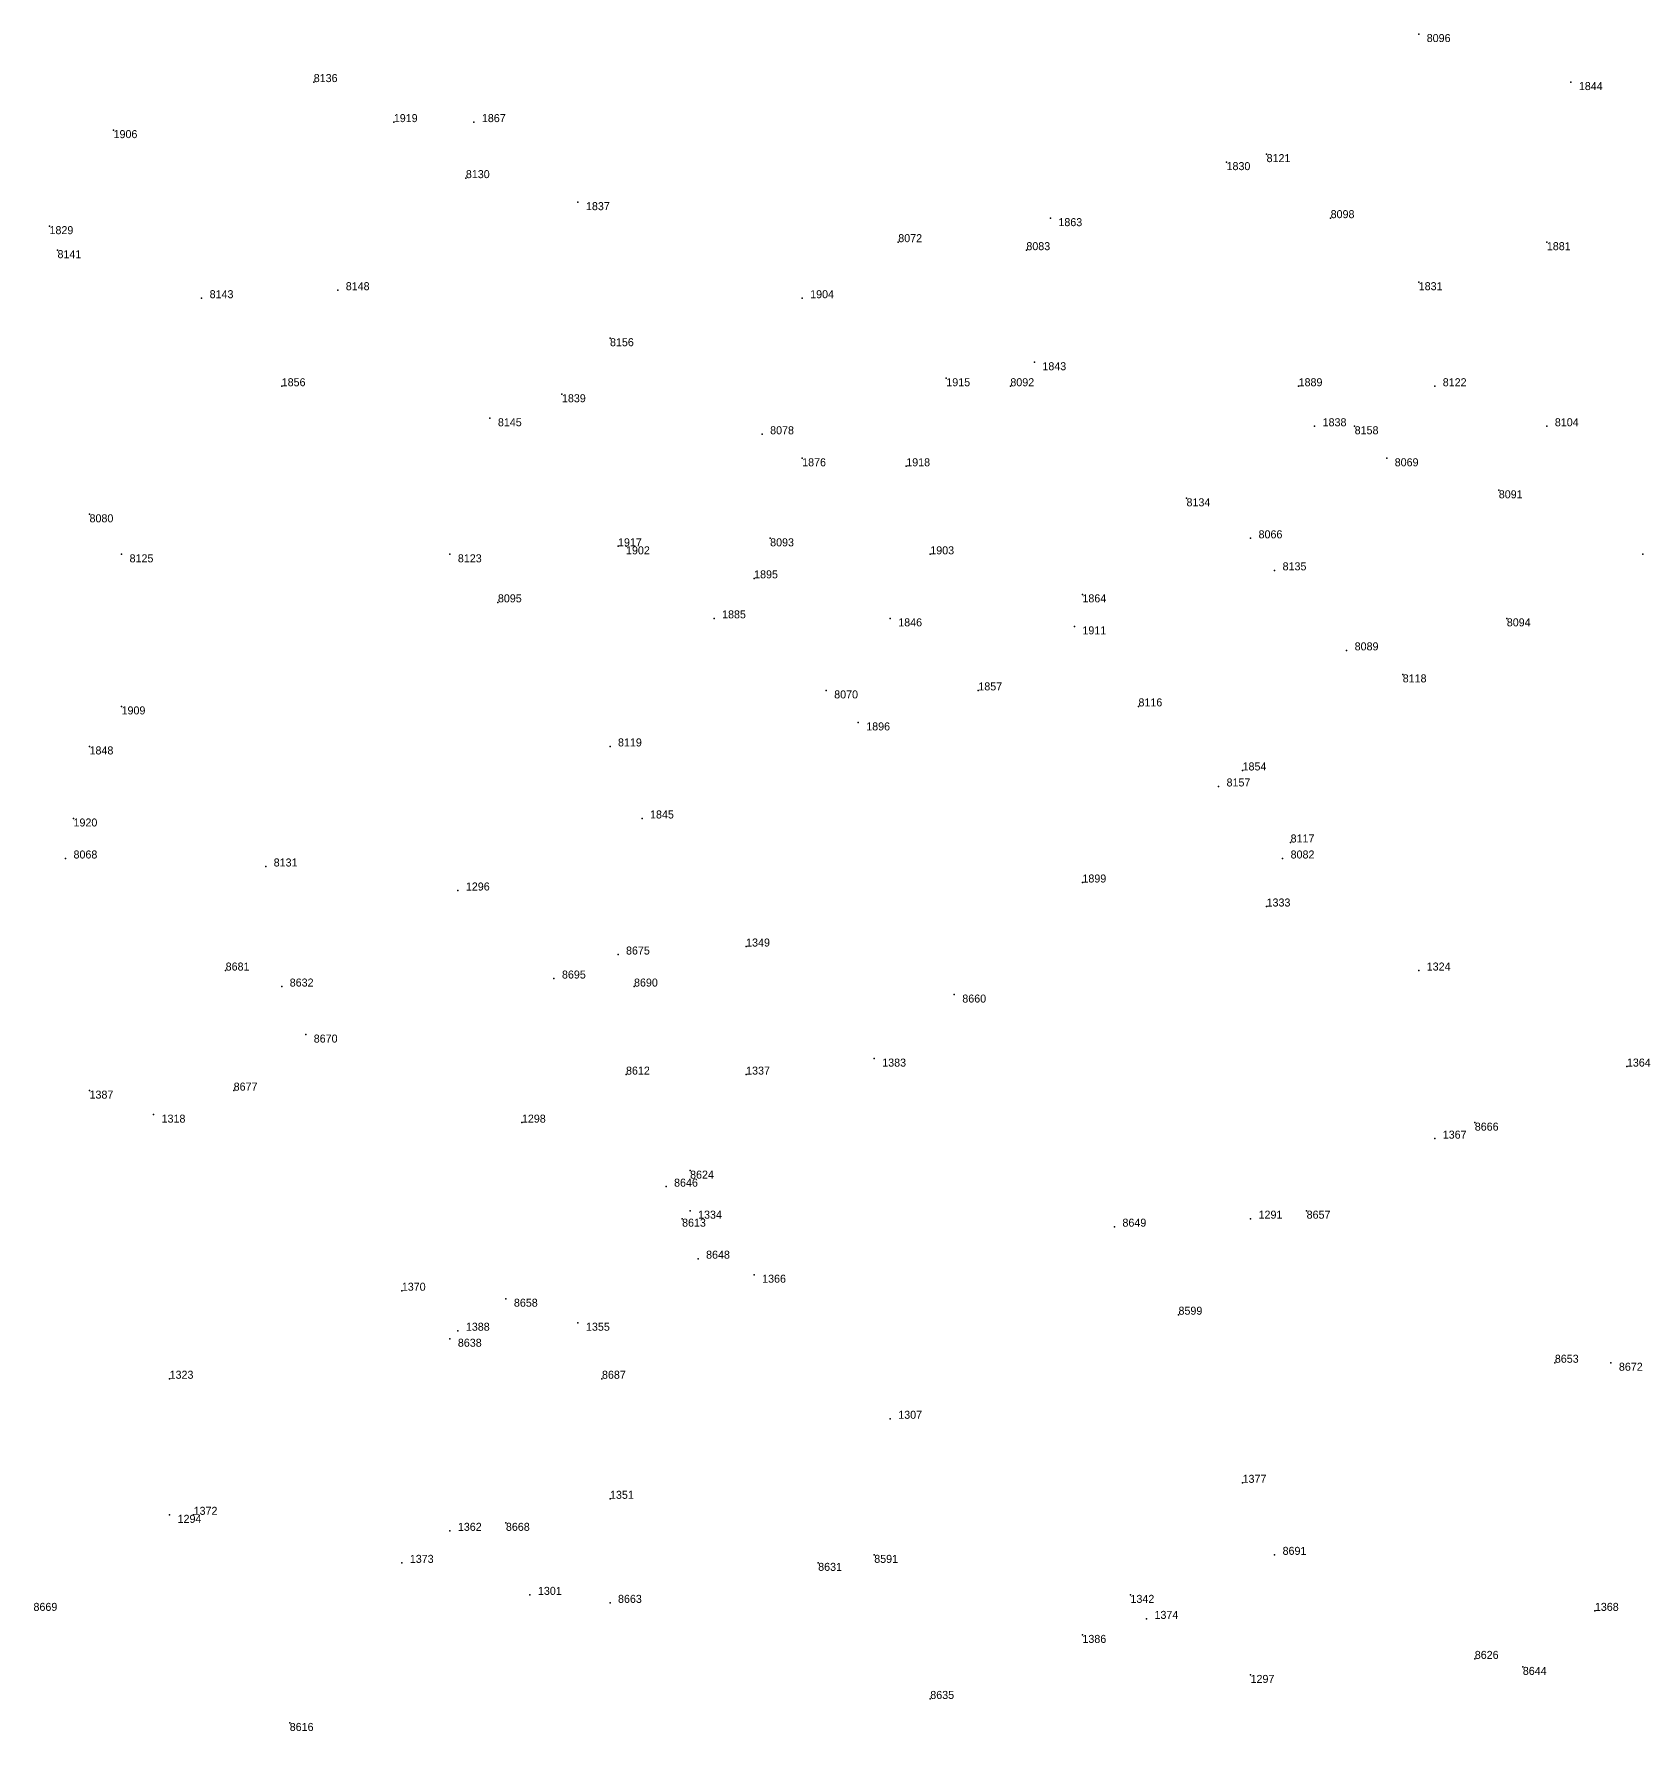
# Model space of a CAD drawing. Extents: x -0.07 to 1.1, y -0.07 to 1.1.
# Drawn here: x 0.2601 to 0.461, y 0.399 to 0.611 of the extents above; entities that cross this region are included whole.
import ezdxf

# ---------------------------------------------------------------- set-up
doc = ezdxf.new("R2010")
doc.units = 0
for name, color, linetype in [('Facilities', 3, 'CONTINUOUS'), ('Normals', 1, 'CONTINUOUS'), ('Source_points', 5, 'CONTINUOUS'), ('Text', 3, 'CONTINUOUS')]:
    doc.layers.add(name, color=color, linetype=linetype)

msp = doc.modelspace()

# ---------------------------------------------------------------- linework, layer by layer
at = {"layer": 'Facilities', "color": 3}
for p in [(0.433, 0.611, 1), (0.295, 0.605, 1), (0.452, 0.605), (0.27, 0.599), (0.305, 0.6), (0.315, 0.6), (0.414, 0.596, 1), (0.409, 0.595), (0.314, 0.593, 1), (0.328, 0.59), (0.387, 0.588), (0.422, 0.588, 1), (0.262, 0.587), (0.263, 0.584, 1), (0.368, 0.585, 1), (0.384, 0.584, 1), (0.449, 0.585), (0.298, 0.579, 1), (0.433, 0.58), (0.281, 0.578, 1), (0.356, 0.578), (0.332, 0.573, 1), (0.385, 0.57), (0.291, 0.567), (0.374, 0.568), (0.382, 0.567, 1), (0.418, 0.567), (0.435, 0.567, 1), (0.326, 0.566), (0.317, 0.563, 1), (0.42, 0.562), (0.425, 0.562, 1), (0.449, 0.562, 1), (0.351, 0.561, 1), (0.356, 0.558), (0.429, 0.558, 1), (0.369, 0.557), (0.443, 0.554, 1), (0.404, 0.553, 1), (0.267, 0.551, 1), (0.352, 0.548, 1), (0.412, 0.548, 1), (0.271, 0.546, 1), (0.312, 0.546, 1), (0.333, 0.547), (0.334, 0.547), (0.372, 0.546), (0.461, 0.546, 1), (0.35, 0.543), (0.415, 0.544, 1), (0.391, 0.541), (0.318, 0.54, 1), (0.345, 0.538), (0.367, 0.538), (0.39, 0.537), (0.444, 0.538, 1), (0.424, 0.534, 1), (0.431, 0.531, 1), (0.359, 0.529, 1), (0.378, 0.529), (0.271, 0.527), (0.398, 0.527, 1), (0.363, 0.525), (0.267, 0.522), (0.332, 0.522, 1), (0.411, 0.519), (0.408, 0.517, 1), (0.265, 0.513), (0.336, 0.513), (0.417, 0.51, 1), (0.264, 0.508, 1), (0.289, 0.507, 1), (0.416, 0.508, 1), (0.391, 0.505), (0.313, 0.504), (0.414, 0.502), (0.349, 0.497), (0.333, 0.496, 1), (0.284, 0.494, 1), (0.291, 0.492, 1), (0.325, 0.493, 1), (0.335, 0.492, 1), (0.433, 0.494), (0.375, 0.491, 1), (0.294, 0.486, 1), (0.365, 0.483), (0.459, 0.482), (0.334, 0.481, 1), (0.349, 0.481), (0.267, 0.479), (0.285, 0.479, 1), (0.275, 0.476), (0.321, 0.475), (0.44, 0.475, 1), (0.435, 0.473), (0.342, 0.469, 1), (0.339, 0.467, 1), (0.341, 0.463, 1), (0.342, 0.464), (0.412, 0.463), (0.419, 0.464, 1), (0.395, 0.462, 1), (0.343, 0.458, 1), (0.35, 0.456), (0.306, 0.454), (0.319, 0.453, 1), (0.328, 0.45), (0.403, 0.451, 1), (0.312, 0.448, 1), (0.313, 0.449), (0.45, 0.445, 1), (0.457, 0.445, 1), (0.277, 0.443), (0.331, 0.443, 1), (0.367, 0.438), (0.411, 0.43), (0.332, 0.428), (0.277, 0.426), (0.28, 0.426), (0.319, 0.425, 1), (0.312, 0.424), (0.306, 0.42), (0.358, 0.42, 1), (0.365, 0.421, 1), (0.415, 0.421, 1), (0.322, 0.416), (0.397, 0.416), (0.332, 0.415, 1), (0.455, 0.414), (0.399, 0.413), (0.391, 0.411), (0.44, 0.408, 1), (0.412, 0.406), (0.446, 0.407, 1), (0.372, 0.403, 1), (0.292, 0.4, 1)]:
    msp.add_point(p, dxfattribs=at)
at = {"layer": 'Normals', "color": 1}
for p, q in [((0.433, 0.611, 1), (0.433, 0.611, 1.1)), ((0.295, 0.605, 1), (0.295, 0.605, 1.1)), ((0.452, 0.605), (0.452, 0.605, 0.1)), ((0.27, 0.599), (0.27, 0.599, 0.1)), ((0.305, 0.6), (0.305, 0.6, 0.1)), ((0.315, 0.6), (0.315, 0.6, 0.1)), ((0.414, 0.596, 1), (0.414, 0.596, 1.1)), ((0.409, 0.595), (0.409, 0.595, 0.1)), ((0.314, 0.593, 1), (0.314, 0.593, 1.1)), ((0.328, 0.59), (0.328, 0.59, 0.1)), ((0.387, 0.588), (0.387, 0.588, 0.1)), ((0.422, 0.588, 1), (0.422, 0.588, 1.1)), ((0.262, 0.587), (0.262, 0.587, 0.1)), ((0.263, 0.584, 1), (0.263, 0.584, 1.1)), ((0.368, 0.585, 1), (0.368, 0.585, 1.1)), ((0.384, 0.584, 1), (0.384, 0.584, 1.1)), ((0.449, 0.585), (0.449, 0.585, 0.1)), ((0.298, 0.579, 1), (0.298, 0.579, 1.1)), ((0.433, 0.58), (0.433, 0.58, 0.1)), ((0.281, 0.578, 1), (0.281, 0.578, 1.1)), ((0.356, 0.578), (0.356, 0.578, 0.1)), ((0.332, 0.573, 1), (0.332, 0.573, 1.1)), ((0.385, 0.57), (0.385, 0.57, 0.1)), ((0.291, 0.567), (0.291, 0.567, 0.1)), ((0.374, 0.568), (0.374, 0.568, 0.1)), ((0.382, 0.567, 1), (0.382, 0.567, 1.1)), ((0.418, 0.567), (0.418, 0.567, 0.1)), ((0.435, 0.567, 1), (0.435, 0.567, 1.1)), ((0.326, 0.566), (0.326, 0.566, 0.1)), ((0.317, 0.563, 1), (0.317, 0.563, 1.1)), ((0.42, 0.562), (0.42, 0.562, 0.1)), ((0.425, 0.562, 1), (0.425, 0.562, 1.1)), ((0.449, 0.562, 1), (0.449, 0.562, 1.1)), ((0.351, 0.561, 1), (0.351, 0.561, 1.1)), ((0.356, 0.558), (0.356, 0.558, 0.1)), ((0.429, 0.558, 1), (0.429, 0.558, 1.1)), ((0.369, 0.557), (0.369, 0.557, 0.1)), ((0.443, 0.554, 1), (0.443, 0.554, 1.1)), ((0.404, 0.553, 1), (0.404, 0.553, 1.1)), ((0.267, 0.551, 1), (0.267, 0.551, 1.1)), ((0.352, 0.548, 1), (0.352, 0.548, 1.1)), ((0.412, 0.548, 1), (0.412, 0.548, 1.1)), ((0.271, 0.546, 1), (0.271, 0.546, 1.1)), ((0.312, 0.546, 1), (0.312, 0.546, 1.1)), ((0.333, 0.547), (0.333, 0.547, 0.1)), ((0.334, 0.547), (0.334, 0.547, 0.1)), ((0.372, 0.546), (0.372, 0.546, 0.1)), ((0.461, 0.546, 1), (0.461, 0.546, 1.1)), ((0.35, 0.543), (0.35, 0.543, 0.1)), ((0.415, 0.544, 1), (0.415, 0.544, 1.1)), ((0.391, 0.541), (0.391, 0.541, 0.1)), ((0.318, 0.54, 1), (0.318, 0.54, 1.1)), ((0.345, 0.538), (0.345, 0.538, 0.1)), ((0.367, 0.538), (0.367, 0.538, 0.1)), ((0.39, 0.537), (0.39, 0.537, 0.1)), ((0.444, 0.538, 1), (0.444, 0.538, 1.1)), ((0.424, 0.534, 1), (0.424, 0.534, 1.1)), ((0.431, 0.531, 1), (0.431, 0.531, 1.1)), ((0.359, 0.529, 1), (0.359, 0.529, 1.1)), ((0.378, 0.529), (0.378, 0.529, 0.1)), ((0.271, 0.527), (0.271, 0.527, 0.1)), ((0.398, 0.527, 1), (0.398, 0.527, 1.1)), ((0.363, 0.525), (0.363, 0.525, 0.1)), ((0.267, 0.522), (0.267, 0.522, 0.1)), ((0.332, 0.522, 1), (0.332, 0.522, 1.1)), ((0.411, 0.519), (0.411, 0.519, 0.1)), ((0.408, 0.517, 1), (0.408, 0.517, 1.1)), ((0.265, 0.513), (0.265, 0.513, 0.1)), ((0.336, 0.513), (0.336, 0.513, 0.1)), ((0.417, 0.51, 1), (0.417, 0.51, 1.1)), ((0.264, 0.508, 1), (0.264, 0.508, 1.1)), ((0.289, 0.507, 1), (0.289, 0.507, 1.1)), ((0.416, 0.508, 1), (0.416, 0.508, 1.1)), ((0.391, 0.505), (0.391, 0.505, 0.1)), ((0.313, 0.504), (0.313, 0.504, 0.1)), ((0.414, 0.502), (0.414, 0.502, 0.1)), ((0.349, 0.497), (0.349, 0.497, 0.1)), ((0.333, 0.496, 1), (0.333, 0.496, 1.1)), ((0.284, 0.494, 1), (0.284, 0.494, 1.1)), ((0.291, 0.492, 1), (0.291, 0.492, 1.1)), ((0.325, 0.493, 1), (0.325, 0.493, 1.1)), ((0.335, 0.492, 1), (0.335, 0.492, 1.1)), ((0.433, 0.494), (0.433, 0.494, 0.1)), ((0.375, 0.491, 1), (0.375, 0.491, 1.1)), ((0.294, 0.486, 1), (0.294, 0.486, 1.1)), ((0.365, 0.483), (0.365, 0.483, 0.1)), ((0.459, 0.482), (0.459, 0.482, 0.1)), ((0.334, 0.481, 1), (0.334, 0.481, 1.1)), ((0.349, 0.481), (0.349, 0.481, 0.1)), ((0.267, 0.479), (0.267, 0.479, 0.1)), ((0.285, 0.479, 1), (0.285, 0.479, 1.1)), ((0.275, 0.476), (0.275, 0.476, 0.1)), ((0.321, 0.475), (0.321, 0.475, 0.1)), ((0.44, 0.475, 1), (0.44, 0.475, 1.1)), ((0.435, 0.473), (0.435, 0.473, 0.1)), ((0.342, 0.469, 1), (0.342, 0.469, 1.1)), ((0.339, 0.467, 1), (0.339, 0.467, 1.1)), ((0.341, 0.463, 1), (0.341, 0.463, 1.1)), ((0.342, 0.464), (0.342, 0.464, 0.1)), ((0.412, 0.463), (0.412, 0.463, 0.1)), ((0.419, 0.464, 1), (0.419, 0.464, 1.1)), ((0.395, 0.462, 1), (0.395, 0.462, 1.1)), ((0.343, 0.458, 1), (0.343, 0.458, 1.1)), ((0.35, 0.456), (0.35, 0.456, 0.1)), ((0.306, 0.454), (0.306, 0.454, 0.1)), ((0.319, 0.453, 1), (0.319, 0.453, 1.1)), ((0.328, 0.45), (0.328, 0.45, 0.1)), ((0.403, 0.451, 1), (0.403, 0.451, 1.1)), ((0.312, 0.448, 1), (0.312, 0.448, 1.1)), ((0.313, 0.449), (0.313, 0.449, 0.1)), ((0.45, 0.445, 1), (0.45, 0.445, 1.1)), ((0.457, 0.445, 1), (0.457, 0.445, 1.1)), ((0.277, 0.443), (0.277, 0.443, 0.1)), ((0.331, 0.443, 1), (0.331, 0.443, 1.1)), ((0.367, 0.438), (0.367, 0.438, 0.1)), ((0.411, 0.43), (0.411, 0.43, 0.1)), ((0.332, 0.428), (0.332, 0.428, 0.1)), ((0.277, 0.426), (0.277, 0.426, 0.1)), ((0.28, 0.426), (0.28, 0.426, 0.1)), ((0.319, 0.425, 1), (0.319, 0.425, 1.1)), ((0.312, 0.424), (0.312, 0.424, 0.1)), ((0.306, 0.42), (0.306, 0.42, 0.1)), ((0.358, 0.42, 1), (0.358, 0.42, 1.1)), ((0.365, 0.421, 1), (0.365, 0.421, 1.1)), ((0.415, 0.421, 1), (0.415, 0.421, 1.1)), ((0.322, 0.416), (0.322, 0.416, 0.1)), ((0.397, 0.416), (0.397, 0.416, 0.1)), ((0.332, 0.415, 1), (0.332, 0.415, 1.1)), ((0.455, 0.414), (0.455, 0.414, 0.1)), ((0.399, 0.413), (0.399, 0.413, 0.1)), ((0.391, 0.411), (0.391, 0.411, 0.1)), ((0.44, 0.408, 1), (0.44, 0.408, 1.1)), ((0.412, 0.406), (0.412, 0.406, 0.1)), ((0.446, 0.407, 1), (0.446, 0.407, 1.1)), ((0.372, 0.403, 1), (0.372, 0.403, 1.1)), ((0.292, 0.4, 1), (0.292, 0.4, 1.1))]:
    msp.add_line(p, q, dxfattribs=at)
at = {"layer": 'Source_points', "color": 5}
for p in [(0.433, 0.611, 1), (0.295, 0.605, 1), (0.452, 0.605), (0.27, 0.599), (0.305, 0.6), (0.315, 0.6), (0.414, 0.596, 1), (0.409, 0.595), (0.314, 0.593, 1), (0.328, 0.59), (0.387, 0.588), (0.422, 0.588, 1), (0.262, 0.587), (0.263, 0.584, 1), (0.368, 0.585, 1), (0.384, 0.584, 1), (0.449, 0.585), (0.298, 0.579, 1), (0.433, 0.58), (0.281, 0.578, 1), (0.356, 0.578), (0.332, 0.573, 1), (0.385, 0.57), (0.291, 0.567), (0.374, 0.568), (0.382, 0.567, 1), (0.418, 0.567), (0.435, 0.567, 1), (0.326, 0.566), (0.317, 0.563, 1), (0.42, 0.562), (0.425, 0.562, 1), (0.449, 0.562, 1), (0.351, 0.561, 1), (0.356, 0.558), (0.429, 0.558, 1), (0.369, 0.557), (0.443, 0.554, 1), (0.404, 0.553, 1), (0.267, 0.551, 1), (0.352, 0.548, 1), (0.412, 0.548, 1), (0.271, 0.546, 1), (0.312, 0.546, 1), (0.333, 0.547), (0.334, 0.547), (0.372, 0.546), (0.461, 0.546, 1), (0.35, 0.543), (0.415, 0.544, 1), (0.391, 0.541), (0.318, 0.54, 1), (0.345, 0.538), (0.367, 0.538), (0.39, 0.537), (0.444, 0.538, 1), (0.424, 0.534, 1), (0.431, 0.531, 1), (0.359, 0.529, 1), (0.378, 0.529), (0.271, 0.527), (0.398, 0.527, 1), (0.363, 0.525), (0.267, 0.522), (0.332, 0.522, 1), (0.411, 0.519), (0.408, 0.517, 1), (0.265, 0.513), (0.336, 0.513), (0.417, 0.51, 1), (0.264, 0.508, 1), (0.289, 0.507, 1), (0.416, 0.508, 1), (0.391, 0.505), (0.313, 0.504), (0.414, 0.502), (0.349, 0.497), (0.333, 0.496, 1), (0.284, 0.494, 1), (0.291, 0.492, 1), (0.325, 0.493, 1), (0.335, 0.492, 1), (0.433, 0.494), (0.375, 0.491, 1), (0.294, 0.486, 1), (0.365, 0.483), (0.459, 0.482), (0.334, 0.481, 1), (0.349, 0.481), (0.267, 0.479), (0.285, 0.479, 1), (0.275, 0.476), (0.321, 0.475), (0.44, 0.475, 1), (0.435, 0.473), (0.342, 0.469, 1), (0.339, 0.467, 1), (0.341, 0.463, 1), (0.342, 0.464), (0.412, 0.463), (0.419, 0.464, 1), (0.395, 0.462, 1), (0.343, 0.458, 1), (0.35, 0.456), (0.306, 0.454), (0.319, 0.453, 1), (0.328, 0.45), (0.403, 0.451, 1), (0.312, 0.448, 1), (0.313, 0.449), (0.45, 0.445, 1), (0.457, 0.445, 1), (0.277, 0.443), (0.331, 0.443, 1), (0.367, 0.438), (0.411, 0.43), (0.332, 0.428), (0.277, 0.426), (0.28, 0.426), (0.319, 0.425, 1), (0.312, 0.424), (0.306, 0.42), (0.358, 0.42, 1), (0.365, 0.421, 1), (0.415, 0.421, 1), (0.322, 0.416), (0.397, 0.416), (0.332, 0.415, 1), (0.455, 0.414), (0.399, 0.413), (0.391, 0.411), (0.44, 0.408, 1), (0.412, 0.406), (0.446, 0.407, 1), (0.372, 0.403, 1), (0.292, 0.4, 1)]:
    msp.add_point(p, dxfattribs=at)

# ---------------------------------------------------------------- texts
at = {"layer": 'Text', "color": 3}
for s, p in [('8096', (0.434, 0.61, 1)), ('8136', (0.295, 0.605, 1)), ('1844', (0.453, 0.604)), ('1919', (0.305, 0.6)), ('1867', (0.316, 0.6)), ('1906', (0.27, 0.598)), ('8121', (0.414, 0.595, 1)), ('8130', (0.314, 0.593, 1)), ('1830', (0.409, 0.594)), ('1837', (0.329, 0.589)), ('1863', (0.388, 0.587)), ('8098', (0.422, 0.588, 1)), ('1829', (0.262, 0.586)), ('8072', (0.368, 0.585, 1)), ('8141', (0.263, 0.583, 1)), ('8083', (0.384, 0.584, 1)), ('1881', (0.449, 0.584)), ('8143', (0.282, 0.578, 1)), ('8148', (0.299, 0.579, 1)), ('1904', (0.357, 0.578)), ('1831', (0.433, 0.579)), ('8156', (0.332, 0.572, 1)), ('1843', (0.386, 0.569)), ('1856', (0.291, 0.567)), ('1915', (0.374, 0.567)), ('8092', (0.382, 0.567, 1)), ('1889', (0.418, 0.567)), ('8122', (0.436, 0.567, 1)), ('1839', (0.326, 0.565)), ('8145', (0.318, 0.562, 1)), ('8078', (0.352, 0.561, 1)), ('1838', (0.421, 0.562)), ('8158', (0.425, 0.561, 1)), ('8104', (0.45, 0.562, 1)), ('1876', (0.356, 0.557)), ('1918', (0.369, 0.557)), ('8069', (0.43, 0.557, 1)), ('8091', (0.443, 0.553, 1)), ('8134', (0.404, 0.552, 1)), ('8080', (0.267, 0.55, 1)), ('1917', (0.333, 0.547)), ('8093', (0.352, 0.547, 1)), ('8066', (0.413, 0.548, 1)), ('8125', (0.272, 0.545, 1)), ('8123', (0.313, 0.545, 1)), ('1902', (0.334, 0.546)), ('1903', (0.372, 0.546)), ('8135', (0.416, 0.544, 1)), ('1895', (0.35, 0.543)), ('8095', (0.318, 0.54, 1)), ('1864', (0.391, 0.54)), ('1885', (0.346, 0.538)), ('1846', (0.368, 0.537)), ('1911', (0.391, 0.536)), ('8094', (0.444, 0.537, 1)), ('8089', (0.425, 0.534, 1)), ('8118', (0.431, 0.53, 1)), ('8070', (0.36, 0.528, 1)), ('1857', (0.378, 0.529)), ('8116', (0.398, 0.527, 1)), ('1909', (0.271, 0.526)), ('1896', (0.364, 0.524)), ('1848', (0.267, 0.521)), ('8119', (0.333, 0.522, 1)), ('1854', (0.411, 0.519)), ('8157', (0.409, 0.517, 1)), ('1845', (0.337, 0.513)), ('1920', (0.265, 0.512)), ('8117', (0.417, 0.51, 1)), ('8068', (0.265, 0.508, 1)), ('8082', (0.417, 0.508, 1)), ('8131', (0.29, 0.507, 1)), ('1296', (0.314, 0.504)), ('1899', (0.391, 0.505)), ('1333', (0.414, 0.502)), ('8675', (0.334, 0.496, 1)), ('1349', (0.349, 0.497)), ('8681', (0.284, 0.494, 1)), ('1324', (0.434, 0.494)), ('8632', (0.292, 0.492, 1)), ('8695', (0.326, 0.493, 1)), ('8690', (0.335, 0.492, 1)), ('8660', (0.376, 0.49, 1)), ('8670', (0.295, 0.485, 1)), ('8612', (0.334, 0.481, 1)), ('1337', (0.349, 0.481)), ('1383', (0.366, 0.482)), ('1364', (0.459, 0.482)), ('8677', (0.285, 0.479, 1)), ('1387', (0.267, 0.478)), ('1318', (0.276, 0.475)), ('1298', (0.321, 0.475)), ('8666', (0.44, 0.474, 1)), ('1367', (0.436, 0.473)), ('8624', (0.342, 0.468, 1)), ('8646', (0.34, 0.467, 1)), ('8613', (0.341, 0.462, 1)), ('1334', (0.343, 0.463)), ('8649', (0.396, 0.462, 1)), ('1291', (0.413, 0.463)), ('8657', (0.419, 0.463, 1)), ('8648', (0.344, 0.458, 1)), ('1366', (0.351, 0.455)), ('1370', (0.306, 0.454)), ('8658', (0.32, 0.452, 1)), ('8599', (0.403, 0.451, 1)), ('1388', (0.314, 0.449)), ('1355', (0.329, 0.449)), ('8638', (0.313, 0.447, 1)), ('8653', (0.45, 0.445, 1)), ('1323', (0.277, 0.443)), ('8687', (0.331, 0.443, 1)), ('8672', (0.458, 0.444, 1)), ('1307', (0.368, 0.438)), ('1377', (0.411, 0.43)), ('1351', (0.332, 0.428)), ('1372', (0.28, 0.426)), ('1294', (0.278, 0.425)), ('1362', (0.313, 0.424)), ('8668', (0.319, 0.424, 1)), ('8691', (0.416, 0.421, 1)), ('1373', (0.307, 0.42)), ('8631', (0.358, 0.419, 1)), ('8591', (0.365, 0.42, 1)), ('1301', (0.323, 0.416)), ('8663', (0.333, 0.415, 1)), ('1342', (0.397, 0.415)), ('8669', (0.26, 0.414, 1)), ('1374', (0.4, 0.413)), ('1368', (0.455, 0.414)), ('1386', (0.391, 0.41)), ('8626', (0.44, 0.408, 1)), ('1297', (0.412, 0.405)), ('8644', (0.446, 0.406, 1)), ('8635', (0.372, 0.403, 1)), ('8616', (0.292, 0.399, 1))]:
    msp.add_text(s, height=0.001, dxfattribs=at).set_placement(p)

doc.saveas('drawing.dxf')
